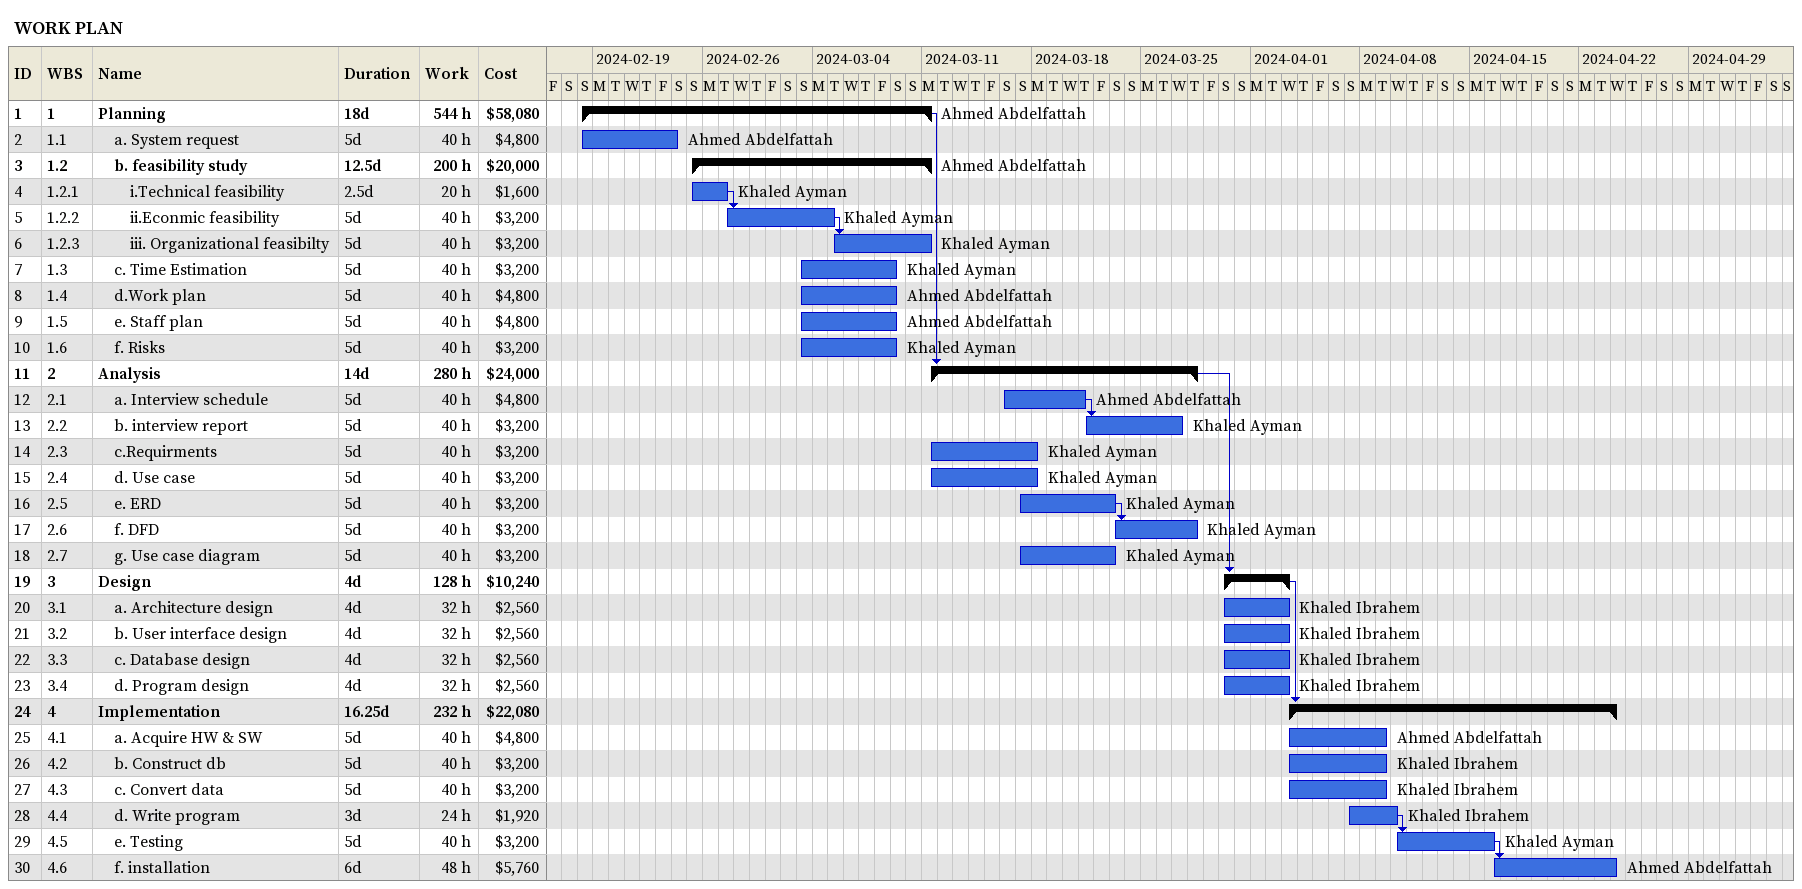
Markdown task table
WORK PLAN

| ID | WBS | Task | Duration | Start | Finish | Predecessors | Resources | Work (h) | Cost ($) |
|---|---|---|---|---|---|---|---|---|---|
| 1 | 1 | **Planning** | 18d | 2024-02-18 | 2024-03-11 |  | Ahmed Abdelfattah | 544 | 58080 |
| 2 | 1.1 | a. System request | 5d | 2024-02-18 | 2024-02-24 |  | Ahmed Abdelfattah | 40 | 4800 |
| 3 | 1.2 | **b. feasibility study** | 12.5d | 2024-02-25 | 2024-03-11 |  | Ahmed Abdelfattah | 200 | 20000 |
| 4 | 1.2.1 | i.Technical feasibility | 2.5d | 2024-02-25 | 2024-02-27 |  | Khaled Ayman | 20 | 1600 |
| 5 | 1.2.2 | ii.Econmic feasibility | 5d | 2024-02-27 | 2024-03-05 | 4 | Khaled Ayman | 40 | 3200 |
| 6 | 1.2.3 | iii. Organizational feasibilty | 5d | 2024-03-05 | 2024-03-11 | 5 | Khaled Ayman | 40 | 3200 |
| 7 | 1.3 | c. Time Estimation | 5d | 2024-03-03 | 2024-03-09 |  | Khaled Ayman | 40 | 3200 |
| 8 | 1.4 | d.Work plan | 5d | 2024-03-03 | 2024-03-09 |  | Ahmed Abdelfattah | 40 | 4800 |
| 9 | 1.5 | e. Staff plan | 5d | 2024-03-03 | 2024-03-09 |  | Ahmed Abdelfattah | 40 | 4800 |
| 10 | 1.6 | f. Risks | 5d | 2024-03-03 | 2024-03-09 |  | Khaled Ayman | 40 | 3200 |
| 11 | 2 | **Analysis** | 14d | 2024-03-11 | 2024-03-28 | 1 |  | 280 | 24000 |
| 12 | 2.1 | a. Interview schedule | 5d | 2024-03-16 | 2024-03-21 |  | Ahmed Abdelfattah | 40 | 4800 |
| 13 | 2.2 | b. interview report | 5d | 2024-03-21 | 2024-03-27 | 12 | Khaled Ayman | 40 | 3200 |
| 14 | 2.3 | c.Requirments | 5d | 2024-03-11 | 2024-03-18 |  | Khaled Ayman | 40 | 3200 |
| 15 | 2.4 | d. Use case | 5d | 2024-03-11 | 2024-03-18 |  | Khaled Ayman | 40 | 3200 |
| 16 | 2.5 | e. ERD | 5d | 2024-03-17 | 2024-03-23 |  | Khaled Ayman | 40 | 3200 |
| 17 | 2.6 | f. DFD | 5d | 2024-03-23 | 2024-03-28 | 16 | Khaled Ayman | 40 | 3200 |
| 18 | 2.7 | g. Use case diagram | 5d | 2024-03-17 | 2024-03-23 |  | Khaled Ayman | 40 | 3200 |
| 19 | 3 | **Design** | 4d | 2024-03-30 | 2024-04-03 | 11 |  | 128 | 10240 |
| 20 | 3.1 | a. Architecture design | 4d | 2024-03-30 | 2024-04-03 |  | Khaled Ibrahem | 32 | 2560 |
| 21 | 3.2 | b. User interface design | 4d | 2024-03-30 | 2024-04-03 |  | Khaled Ibrahem | 32 | 2560 |
| 22 | 3.3 | c. Database design | 4d | 2024-03-30 | 2024-04-03 |  | Khaled Ibrahem | 32 | 2560 |
| 23 | 3.4 | d. Program design | 4d | 2024-03-30 | 2024-04-03 |  | Khaled Ibrahem | 32 | 2560 |
| 24 | 4 | **Implementation** | 16.25d | 2024-04-03 | 2024-04-24 | 19 |  | 232 | 22080 |
| 25 | 4.1 | a. Acquire HW & SW | 5d | 2024-04-03 | 2024-04-09 |  | Ahmed Abdelfattah | 40 | 4800 |
| 26 | 4.2 | b. Construct db | 5d | 2024-04-03 | 2024-04-09 |  | Khaled Ibrahem | 40 | 3200 |
| 27 | 4.3 | c. Convert data | 5d | 2024-04-03 | 2024-04-09 |  | Khaled Ibrahem | 40 | 3200 |
| 28 | 4.4 | d. Write program | 3d | 2024-04-07 | 2024-04-10 |  | Khaled Ibrahem | 24 | 1920 |
| 29 | 4.5 | e. Testing | 5d | 2024-04-10 | 2024-04-16 | 28 | Khaled Ayman | 40 | 3200 |
| 30 | 4.6 | f. installation | 6d | 2024-04-16 | 2024-04-24 | 29 | Ahmed Abdelfattah | 48 | 5760 |
